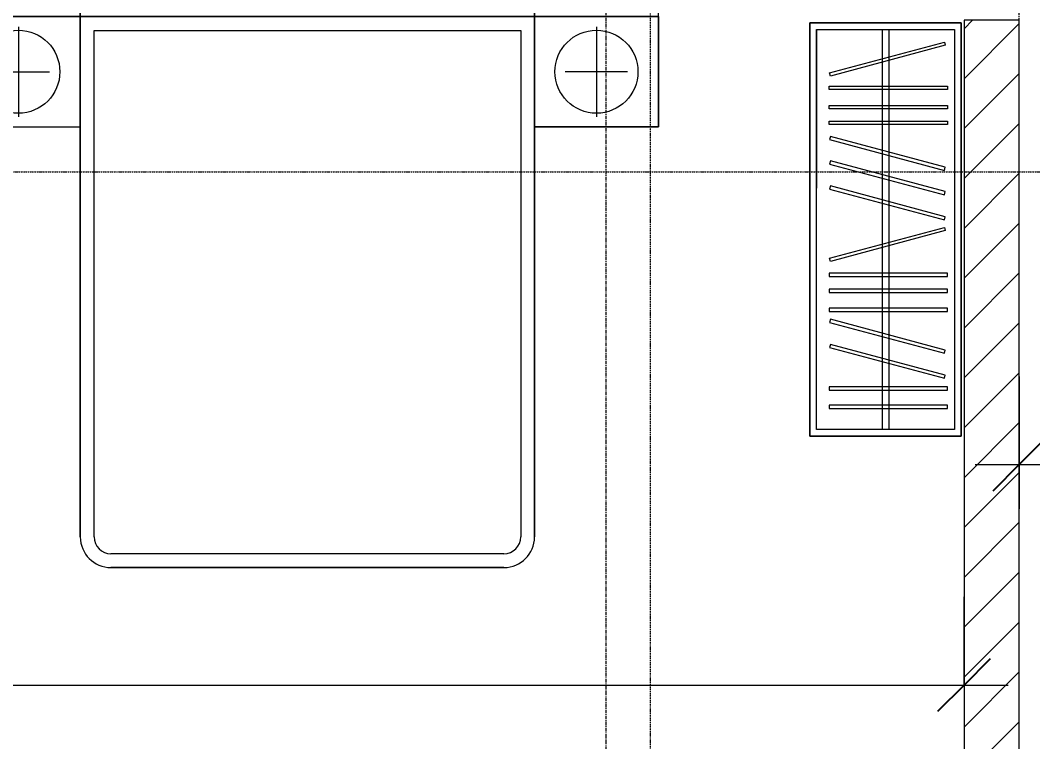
# Model space of a CAD drawing. Header units: millimetres. Extents: x 962 to 239635, y -15958 to 82755.
# Drawn here: x 174576 to 178253, y 67143 to 69762 of the extents above; entities that cross this region are included whole.
import ezdxf

# ---------------------------------------------------------------- set-up
doc = ezdxf.new("R2010")
doc.units = ezdxf.units.MM
doc.linetypes.add('Dash Dot 3_16_', pattern=[7.9375, 4.7625, -1.5875, 0, -1.5875])
doc.linetypes.add('Grid Line', pattern=[22.225, 12.7, -3.175, 3.175, -3.175])
for name, color, linetype, lineweight in [('0-1', 7, 'Continuous', 5), ('A-ANNO-DIMS', 211, 'Continuous', 9), ('A-ANNO-DIMS-160', 211, 'Continuous', 9), ('A-WALL-3', 113, 'Continuous', 18), ('A-WALL-PATT-2', 111, 'Continuous', 9), ('G-ANNO-SYMB-1', 111, 'Dash Dot 3_16_', 18), ('I-FURN-1', 254, 'Continuous', 9), ('S-GRID-1', 1, 'Grid Line', 9)]:
    doc.layers.add(name, color=color, linetype=linetype, lineweight=lineweight)
doc.styles.add('UTM Avo', font='UTM Avo.ttf', dxfattribs={"width": 0.9, "height": 400})
doc.dimstyles.new('1_Dim_chi_tiet_2_5', dxfattribs={"dimscale": 304.8, "dimtxt": 399.720379, "dimasz": 0.629921, "dimexe": 0.524934, "dimexo": 0.0625, "dimgap": 0.052493, "dimtad": 1, "dimdec": 0, "dimrnd": 5, "dimzin": 0, "dimdsep": 46, "dimtxsty": 'UTM Avo', "dimblk1": 'OBLIQUE', "dimblk2": 'OBLIQUE', "dimsah": 1, "dimcen": 0.09, "dimdle": 0.524934, "dimazin": 0, "dimtfac": 1, "dimtdec": 4, "dimtix": 1, "dimtmove": 0, "dimatfit": 3, "dimfxl": 1.049869, "dimfxlon": 1, "dimtvp": 1, "dimtolj": 1, "dimtzin": 0, "dimarcsym": 2})
doc.dimstyles.new('1_Dim_chi_tiet_2_5_1', dxfattribs={"dimscale": 304.8, "dimtxt": 399.720379, "dimasz": 0.629921, "dimexe": 0.524934, "dimexo": 0.0625, "dimgap": 0.052493, "dimtad": 1, "dimdec": 0, "dimrnd": 5, "dimzin": 0, "dimdsep": 46, "dimtxsty": 'UTM Avo', "dimblk1": 'OBLIQUE', "dimblk2": 'OBLIQUE', "dimsah": 1, "dimcen": 0.09, "dimdle": 0.524934, "dimazin": 0, "dimtfac": 1, "dimtdec": 4, "dimtix": 1, "dimtmove": 0, "dimatfit": 3, "dimfxl": 1.049869, "dimfxlon": 1, "dimtvp": 1, "dimtolj": 1, "dimtzin": 0, "dimarcsym": 2})

# ---------------------------------------------------------------- blocks, each defined once
blk = doc.blocks.new('GIUONG NGU-2TAB-1600x2000 - GIUONG NGU-2TAB-1600x2000-885815-TKCS_MB TẦNG 2')
at = {"layer": 'I-FURN-1'}
for p, q in [((458.5, 0), (8.5, 0)), ((8.5, 0), (8.5, -50)), ((458.5, -50), (458.5, 0)), ((2108.2, 0), (458.5, 0)), ((458.5, 0), (458.5, -50)), ((458.5, 0), (2108.2, 0)), ((2108.2, -50), (2108.2, 0)), ((2558.2, 0), (2108.2, 0)), ((2108.2, 0), (2108.2, -50)), ((2558.2, -50), (2558.2, 0)), ((458.5, -50), (8.5, -50)), ((8.5, -50), (8.5, -450.3)), ((8.5, -50), (458.5, -50)), ((458.5, -50), (8.5, -50)), ((8.5, -50), (8.5, -450.3)), ((458.5, -450.3), (458.5, -50)), ((2108.2, -50), (458.5, -50)), ((458.5, -50), (458.5, -1938.9)), ((458.5, -50), (2108.2, -50)), ((458.5, -1938.9), (458.5, -50)), ((458.5, -450.3), (458.5, -50)), ((458.5, -50), (2108.2, -50)), ((2558.2, -50), (2108.2, -50)), ((2108.2, -50), (2108.2, -450.3)), ((2108.2, -1938.9), (2108.2, -50)), ((2108.2, -50), (2558.2, -50)), ((2108.2, -50), (2558.2, -50)), ((2108.2, -450.3), (2108.2, -50)), ((2108.2, -50), (2108.2, -1938.9)), ((2558.2, -450.3), (2558.2, -50)), ((2558.2, -50), (2558.2, -450.3)), ((233.5, -86.8), (233.5, -413.5)), ((508.5, -100), (2058.2, -100)), ((508.5, -1938.9), (508.5, -100)), ((2058.2, -100), (2058.2, -1938.9)), ((2333.2, -86.8), (2333.2, -413.5)), ((120.2, -250.2), (346.8, -250.2)), ((2446.5, -250.2), (2219.8, -250.2)), ((8.5, -450.3), (458.5, -450.3)), ((8.5, -450.3), (458.5, -450.3)), ((2108.2, -450.3), (2558.2, -450.3)), ((2558.2, -450.3), (2108.2, -450.3)), ((1997.1, -2000), (569.6, -2000)), ((569.6, -2050), (1997.1, -2050)), ((1997.1, -2050), (569.6, -2050))]:
    blk.add_line(p, q, dxfattribs=at)
for centre in [(233.5, -250.2), (2333.2, -250.2)]:
    blk.add_circle(centre, 150.7, dxfattribs=at)
for centre, radius, start, end in [((569.6, -1938.9), 111.1, 180, 270), ((569.6, -1938.9), 111.1, 180, 270), ((569.6, -1938.9), 61.1, 180, 270), ((1997.1, -1938.9), 111.1, 270, 360), ((1997.1, -1938.9), 61.1, 270, 0), ((1997.1, -1938.9), 111.1, 270, 0)]:
    blk.add_arc(centre, radius, start, end, dxfattribs=at)
blk = doc.blocks.new('TU QUAN AO-SUITE ROOM_3 - TU QUAN AO-SUITE ROOM_3-885817-TKCS_MB TẦNG 2')
at = {"layer": 'I-FURN-1'}
for p, q in [((0, 0), (-550, 0)), ((-550, 0), (-550, -1500)), ((-550, -1500), (-550, 0)), ((-550, 0), (0, 0)), ((0, -1500), (0, 0)), ((0, 0), (0, -1500)), ((-550, -24), (-550, -576)), ((-526, -24), (-24, -24)), ((-526, -1476), (-526, -24)), ((-526, -24), (-526, -600)), ((-287, -24), (-287, -576)), ((-263, -24), (-263, -576)), ((-24, -24), (-24, -1476)), ((-478.3, -181.1), (-61.3, -69.4)), ((-61.3, -69.4), (-58.2, -80.9)), ((-58.2, -80.9), (-475.2, -192.7)), ((-475.2, -192.7), (-478.3, -181.1)), ((-480.1, -229.7), (-50.1, -229.7)), ((-480.1, -241.7), (-480.1, -229.7)), ((-50.1, -241.7), (-480.1, -241.7)), ((-50.1, -229.7), (-50.1, -241.7)), ((-480.1, -299.2), (-50.1, -299.2)), ((-480.1, -311.2), (-480.1, -299.2)), ((-50.1, -311.2), (-480.1, -311.2)), ((-50.1, -299.2), (-50.1, -311.2)), ((-480.1, -356.4), (-50.1, -356.4)), ((-480.1, -368.4), (-480.1, -356.4)), ((-50.1, -356.4), (-50.1, -368.4)), ((-50.1, -368.4), (-480.1, -368.4)), ((-475.2, -411.5), (-478.3, -423.1)), ((-478.3, -423.1), (-61.3, -534.9)), ((-58.2, -523.3), (-475.2, -411.5)), ((-475.2, -500.3), (-478.3, -511.9)), ((-478.3, -511.9), (-61.3, -623.6)), ((-58.2, -612.1), (-475.2, -500.3)), ((-61.3, -534.9), (-58.2, -523.3)), ((-287, -576), (-287, -1476)), ((-263, -576), (-263, -1476)), ((-526, -1476), (-526, -600)), ((-475.2, -591.5), (-478.3, -603.1)), ((-478.3, -603.1), (-61.3, -714.9)), ((-58.2, -703.3), (-475.2, -591.5)), ((-61.3, -623.6), (-58.2, -612.1)), ((-61.3, -714.9), (-58.2, -703.3)), ((-478.3, -853.9), (-61.3, -742.1)), ((-58.2, -753.7), (-475.2, -865.5)), ((-61.3, -742.1), (-58.2, -753.7)), ((-475.2, -865.5), (-478.3, -853.9)), ((-480.1, -908.6), (-480.1, -920.6)), ((-480.1, -908.6), (-480.1, -920.6)), ((-50.1, -908.6), (-480.1, -908.6)), ((-50.1, -920.6), (-50.1, -908.6)), ((-480.1, -920.6), (-50.1, -920.6)), ((-480.1, -965.8), (-480.1, -977.8)), ((-480.1, -965.8), (-480.1, -977.8)), ((-50.1, -965.8), (-480.1, -965.8)), ((-480.1, -977.8), (-50.1, -977.8)), ((-50.1, -977.8), (-50.1, -965.8)), ((-480.1, -1035.3), (-480.1, -1047.3)), ((-480.1, -1035.3), (-480.1, -1047.3)), ((-50.1, -1035.3), (-480.1, -1035.3)), ((-480.1, -1047.3), (-50.1, -1047.3)), ((-50.1, -1047.3), (-50.1, -1035.3)), ((-475.2, -1075.3), (-478.3, -1086.9)), ((-478.3, -1086.9), (-61.3, -1198.6)), ((-58.2, -1187.1), (-475.2, -1075.3)), ((-475.2, -1166.5), (-478.3, -1178.1)), ((-58.2, -1278.3), (-475.2, -1166.5)), ((-478.3, -1178.1), (-61.3, -1289.9)), ((-61.3, -1198.6), (-58.2, -1187.1)), ((-61.3, -1289.9), (-58.2, -1278.3)), ((-480.1, -1320.5), (-480.1, -1332.5)), ((-480.1, -1320.5), (-480.1, -1332.5)), ((-50.1, -1320.5), (-480.1, -1320.5)), ((-50.1, -1332.5), (-50.1, -1320.5)), ((-480.1, -1332.5), (-50.1, -1332.5)), ((-480.1, -1386.9), (-480.1, -1398.9)), ((-480.1, -1386.9), (-480.1, -1398.9)), ((-50.1, -1386.9), (-480.1, -1386.9)), ((-50.1, -1398.9), (-50.1, -1386.9)), ((-480.1, -1398.9), (-50.1, -1398.9)), ((-550, -1500), (0, -1500)), ((0, -1500), (-550, -1500)), ((-24, -1476), (-526, -1476))]:
    blk.add_line(p, q, dxfattribs=at)
blk = doc.blocks.new('NCV_TKTC_TANG 2_rvt-1-TKCS_MB TẦNG 2')
at = {"layer": 'I-FURN-1'}
for name, p in [('GIUONG NGU-2TAB-1600x2000 - GIUONG NGU-2TAB-1600x2000-885815-TKCS_MB TẦNG 2', (112584.3, 69825.3)), ('TU QUAN AO-SUITE ROOM_3 - TU QUAN AO-SUITE ROOM_3-885817-TKCS_MB TẦNG 2', (116242.5, 69752))]:
    blk.add_blockref(name, p, dxfattribs=at)
blk = doc.blocks.new('DIMBLOCK247-TKCS_MB TẦNG 2')
at = {"layer": 'A-ANNO-DIMS-160'}
for p, q in [((178203.5, 68468.8), (178203.5, 67988.8)), ((178203.5, 68148.8), (178203.5, 68468.8)), ((180253.5, 68468.8), (180253.5, 67988.8)), ((180253.5, 68148.8), (180253.5, 68468.8)), ((178043.5, 68148.8), (180413.5, 68148.8))]:
    blk.add_line(p, q, dxfattribs=at)
at = {"layer": 'A-ANNO-DIMS-160', "lineweight": 25}
for p, q in [((178203.5, 68148.8), (178299.5, 68244.8)), ((180253.5, 68148.8), (180349.5, 68244.8)), ((178203.5, 68148.8), (178107.5, 68052.8)), ((180253.5, 68148.8), (180157.5, 68052.8))]:
    blk.add_line(p, q, dxfattribs=at)
at = {"layer": 'A-ANNO-DIMS-160', "color": 0, "insert": (178680.7, 68668.4), "char_height": 400, "width": 1314.636, "attachment_point": 1, "line_spacing_factor": 1.110334, "style": 'UTM Avo'}
blk.add_mtext('2050', dxfattribs=at)
blk = doc.blocks.new('_Oblique')
at = {"color": 0, "linetype": 'ByBlock', "lineweight": -2}
blk.add_line((-0.5, -0.5), (0.5, 0.5), dxfattribs=at)
blk = doc.blocks.new('DIMBLOCK353-TKCS_MB TẦNG 2')
at = {"layer": 'A-ANNO-DIMS-160'}
for p, q in [((169403.5, 67668.8), (169403.5, 67188.8)), ((169403.5, 67348.8), (169403.5, 67668.8)), ((178003.5, 67668.8), (178003.5, 67188.8)), ((178003.5, 67348.8), (178003.5, 67668.8)), ((169243.5, 67348.8), (178163.5, 67348.8))]:
    blk.add_line(p, q, dxfattribs=at)
at = {"layer": 'A-ANNO-DIMS-160', "lineweight": 25}
for p, q in [((169403.5, 67348.8), (169499.5, 67444.8)), ((178003.5, 67348.8), (178099.5, 67444.8)), ((169403.5, 67348.8), (169307.5, 67252.8)), ((178003.5, 67348.8), (177907.5, 67252.8))]:
    blk.add_line(p, q, dxfattribs=at)
at = {"layer": 'A-ANNO-DIMS-160', "color": 0, "insert": (173155.7, 67868.4), "char_height": 400, "width": 1314.636, "attachment_point": 1, "line_spacing_factor": 1.110334, "style": 'UTM Avo'}
blk.add_mtext('8600', dxfattribs=at)

msp = doc.modelspace()

# ---------------------------------------------------------------- hatches: boundary and pattern name
at = {"layer": 'A-WALL-PATT-2'}
h = msp.add_hatch(dxfattribs=at)
h.set_pattern_fill('FP_1', color=256, style=0, pattern_type=2)
h.set_pattern_definition([(45, (61750.9, 0), (-90.50967, 90.50967), [])])
h.paths.add_polyline_path([(178203.5, 61911.9), (178203.5, 62061.9), (178003.5, 62061.9), (178003.5, 61911.9)])
h.paths.add_polyline_path([(178203.5, 63151.9), (178203.5, 64835.3), (178003.5, 64835.3), (178003.5, 63151.9)])
h.paths.add_polyline_path([(178003.5, 65035.3), (178203.5, 65035.3), (178203.5, 69761.9), (178003.5, 69761.9), (178003.5, 65415)])

# ---------------------------------------------------------------- linework, layer by layer
at = {"layer": 'A-WALL-3'}
for p, q in [((178003.5, 69761.9), (178003.5, 65035.3)), ((178203.5, 69761.9), (178003.5, 69761.9)), ((178203.5, 65035.3), (178203.5, 69761.9))]:
    msp.add_line(p, q, dxfattribs=at)
at = {"layer": 'G-ANNO-SYMB-1'}
for p, q in [((176863.5, 82373.8), (176863.5, 13547.9)), ((90498.7, 69211.5), (196677.7, 69211.5))]:
    msp.add_line(p, q, dxfattribs=at)
at = {"layer": 'S-GRID-1'}
for p, q in [((176703.5, 19351.6), (176703.5, 76542.3)), ((178203.5, 19351.6), (178203.5, 76542.3))]:
    msp.add_line(p, q, dxfattribs=at)

# ---------------------------------------------------------------- block references
at = {"layer": '0-1'}
msp.add_blockref('NCV_TKTC_TANG 2_rvt-1-TKCS_MB TẦNG 2', (61750.9, 0), dxfattribs=at)

# ---------------------------------------------------------------- dimensions: what is measured, and where the dimension line sits
at = {"layer": 'A-ANNO-DIMS'}
for base, p1, p2, dimstyle, override, picture, middle in [((180253.5, 68148.8), (178203.5, 68468.8), (180253.5, 68468.8), '1_Dim_chi_tiet_2_5', {"dimpost": '<>', "dimfxl": 2050}, 'DIMBLOCK247-TKCS_MB TẦNG 2', (179228.5, 68371.8)), ((178003.5, 67348.8), (169403.5, 67668.8), (178003.5, 67668.8), '1_Dim_chi_tiet_2_5_1', {"dimpost": '<>', "dimfxl": 8600}, 'DIMBLOCK353-TKCS_MB TẦNG 2', (173703.5, 67571.8))]:
    dim = msp.add_linear_dim(base=base, p1=p1, p2=p2, dimstyle=dimstyle, override=override, dxfattribs=at)
    dim.commit()
    dim.dimension.update_dxf_attribs({"geometry": picture, "text_midpoint": middle})

doc.saveas('drawing.dxf')
